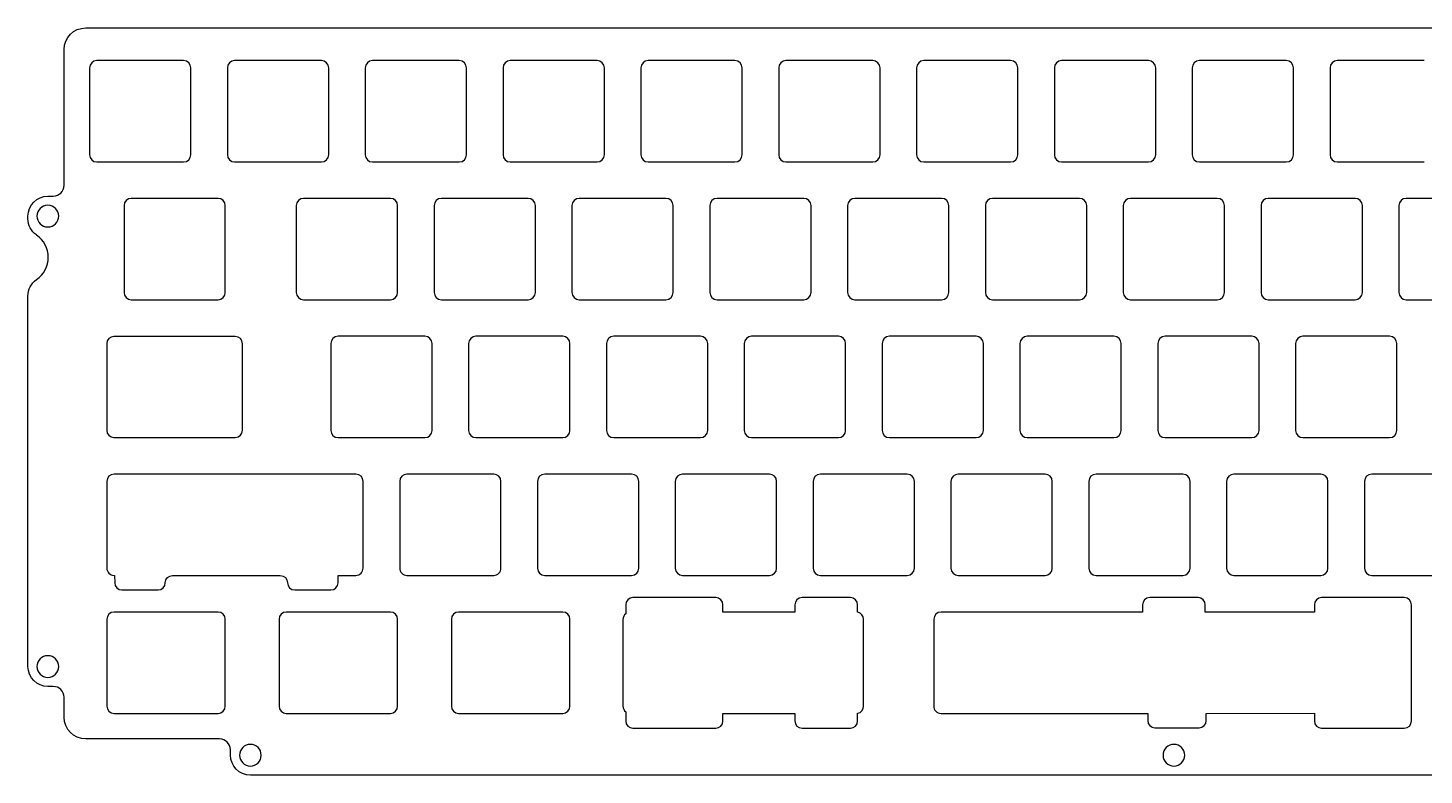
# Model space of a CAD drawing. Header units: millimetres. Extents: x 1821 to 2138, y -395 to -292.
# Drawn here: x 1821.3 to 2014.3, y -394.9 to -291.7 of the extents above; entities that cross this region are included whole.
import ezdxf

# ---------------------------------------------------------------- set-up
doc = ezdxf.new("R2010")
doc.units = ezdxf.units.MM
doc.header["$MEASUREMENT"] = 0
doc.layers.add('ÉÏ¸Ç', color=2, linetype='Continuous')

msp = doc.modelspace()

# ---------------------------------------------------------------- linework, layer by layer
at = {"layer": 'ÉÏ¸Ç'}
for p, q in [((1829.29, -291.66, 54.96), (2130.09, -291.66, 54.96)), ((1826.29, -313.41, 54.96), (1826.29, -294.66, 54.96)), ((1842.82, -296.18, 54.96), (1830.82, -296.18, 54.96)), ((1861.87, -296.18, 54.96), (1849.87, -296.18, 54.96)), ((1880.92, -296.18, 54.96), (1868.92, -296.18, 54.96)), ((1899.97, -296.18, 54.96), (1887.97, -296.18, 54.96)), ((1919.02, -296.18, 54.96), (1907.02, -296.18, 54.96)), ((1938.07, -296.18, 54.96), (1926.07, -296.18, 54.96)), ((1957.12, -296.18, 54.96), (1945.12, -296.18, 54.96)), ((1976.17, -296.18, 54.96), (1964.17, -296.18, 54.96)), ((1995.22, -296.18, 54.96), (1983.22, -296.18, 54.96)), ((2014.27, -296.18, 54.96), (2002.27, -296.18, 54.96)), ((1829.82, -297.18, 54.96), (1829.82, -309.18, 54.96)), ((1843.82, -309.18, 54.96), (1843.82, -297.18, 54.96)), ((1848.87, -297.18, 54.96), (1848.87, -309.18, 54.96)), ((1862.87, -309.18, 54.96), (1862.87, -297.18, 54.96)), ((1867.92, -297.18, 54.96), (1867.92, -309.18, 54.96)), ((1881.92, -309.18, 54.96), (1881.92, -297.18, 54.96)), ((1886.97, -297.18, 54.96), (1886.97, -309.18, 54.96)), ((1900.97, -309.18, 54.96), (1900.97, -297.18, 54.96)), ((1906.02, -297.18, 54.96), (1906.02, -309.18, 54.96)), ((1920.02, -309.18, 54.96), (1920.02, -297.18, 54.96)), ((1925.07, -297.18, 54.96), (1925.07, -309.18, 54.96)), ((1939.07, -309.18, 54.96), (1939.07, -297.18, 54.96)), ((1944.12, -297.18, 54.96), (1944.12, -309.18, 54.96)), ((1958.12, -309.18, 54.96), (1958.12, -297.18, 54.96)), ((1963.17, -297.18, 54.96), (1963.17, -309.18, 54.96)), ((1977.17, -309.18, 54.96), (1977.17, -297.18, 54.96)), ((1982.22, -297.18, 54.96), (1982.22, -309.18, 54.96)), ((1996.22, -309.18, 54.96), (1996.22, -297.18, 54.96)), ((2001.27, -297.18, 54.96), (2001.27, -309.18, 54.96)), ((1830.82, -310.18, 54.96), (1842.82, -310.18, 54.96)), ((1849.87, -310.18, 54.96), (1861.87, -310.18, 54.96)), ((1868.92, -310.18, 54.96), (1880.92, -310.18, 54.96)), ((1887.97, -310.18, 54.96), (1899.97, -310.18, 54.96)), ((1907.02, -310.18, 54.96), (1919.02, -310.18, 54.96)), ((1926.07, -310.18, 54.96), (1938.07, -310.18, 54.96)), ((1945.12, -310.18, 54.96), (1957.12, -310.18, 54.96)), ((1964.17, -310.18, 54.96), (1976.17, -310.18, 54.96)), ((1983.22, -310.18, 54.96), (1995.22, -310.18, 54.96)), ((2002.27, -310.18, 54.96), (2014.27, -310.18, 54.96)), ((1824.05, -314.91, 54.96), (1824.79, -314.91, 54.96)), ((1834.58, -316.22, 54.96), (1834.58, -328.22, 54.96)), ((1847.58, -315.22, 54.96), (1835.58, -315.22, 54.96)), ((1848.58, -328.22, 54.96), (1848.58, -316.22, 54.96)), ((1858.39, -316.22, 54.96), (1858.39, -328.22, 54.96)), ((1871.39, -315.22, 54.96), (1859.39, -315.22, 54.96)), ((1872.39, -328.22, 54.96), (1872.39, -316.22, 54.96)), ((1877.44, -316.22, 54.96), (1877.44, -328.22, 54.96)), ((1890.44, -315.22, 54.96), (1878.44, -315.22, 54.96)), ((1891.44, -328.22, 54.96), (1891.44, -316.22, 54.96)), ((1896.49, -316.22, 54.96), (1896.49, -328.22, 54.96)), ((1909.49, -315.22, 54.96), (1897.49, -315.22, 54.96)), ((1910.49, -328.22, 54.96), (1910.49, -316.22, 54.96)), ((1915.54, -316.22, 54.96), (1915.54, -328.22, 54.96)), ((1928.54, -315.22, 54.96), (1916.54, -315.22, 54.96)), ((1929.54, -328.22, 54.96), (1929.54, -316.22, 54.96)), ((1934.59, -316.22, 54.96), (1934.59, -328.22, 54.96)), ((1947.59, -315.22, 54.96), (1935.59, -315.22, 54.96)), ((1948.59, -328.22, 54.96), (1948.59, -316.22, 54.96)), ((1953.64, -316.22, 54.96), (1953.64, -328.22, 54.96)), ((1966.64, -315.22, 54.96), (1954.64, -315.22, 54.96)), ((1967.64, -328.22, 54.96), (1967.64, -316.22, 54.96)), ((1972.69, -316.22, 54.96), (1972.69, -328.22, 54.96)), ((1985.69, -315.22, 54.96), (1973.69, -315.22, 54.96)), ((1986.69, -328.22, 54.96), (1986.69, -316.22, 54.96)), ((1991.74, -316.22, 54.96), (1991.74, -328.22, 54.96)), ((2004.74, -315.22, 54.96), (1992.74, -315.22, 54.96)), ((2005.74, -328.22, 54.96), (2005.74, -316.22, 54.96)), ((2010.79, -316.22, 54.96), (2010.79, -328.22, 54.96)), ((2023.79, -315.22, 54.96), (2011.79, -315.22, 54.96)), ((1821.3, -318.01, 54.96), (1821.3, -317.66, 54.96)), ((1821.3, -379.91, 54.96), (1821.3, -328.71, 54.96)), ((1835.58, -329.22, 54.96), (1847.58, -329.22, 54.96)), ((1859.39, -329.22, 54.96), (1871.39, -329.22, 54.96)), ((1878.44, -329.22, 54.96), (1890.44, -329.22, 54.96)), ((1897.49, -329.22, 54.96), (1909.49, -329.22, 54.96)), ((1916.54, -329.22, 54.96), (1928.54, -329.22, 54.96)), ((1935.59, -329.22, 54.96), (1947.59, -329.22, 54.96)), ((1954.64, -329.22, 54.96), (1966.64, -329.22, 54.96)), ((1973.69, -329.22, 54.96), (1985.69, -329.22, 54.96)), ((1992.74, -329.22, 54.96), (2004.74, -329.22, 54.96)), ((2011.79, -329.22, 54.96), (2023.79, -329.22, 54.96)), ((1832.19, -335.3, 54.96), (1832.19, -347.25, 54.96)), ((1849.96, -334.3, 54.96), (1833.19, -334.3, 54.96)), ((1850.96, -347.25, 54.96), (1850.96, -335.3, 54.96)), ((1863.16, -335.27, 54.96), (1863.16, -347.27, 54.96)), ((1876.16, -334.27, 54.96), (1864.16, -334.27, 54.96)), ((1877.16, -347.27, 54.96), (1877.16, -335.27, 54.96)), ((1882.21, -335.27, 54.96), (1882.21, -347.27, 54.96)), ((1895.21, -334.27, 54.96), (1883.21, -334.27, 54.96)), ((1896.21, -347.27, 54.96), (1896.21, -335.27, 54.96)), ((1901.26, -335.27, 54.96), (1901.26, -347.27, 54.96)), ((1914.26, -334.27, 54.96), (1902.26, -334.27, 54.96)), ((1915.26, -347.27, 54.96), (1915.26, -335.27, 54.96)), ((1920.31, -335.27, 54.96), (1920.31, -347.27, 54.96)), ((1933.31, -334.27, 54.96), (1921.31, -334.27, 54.96)), ((1934.31, -347.27, 54.96), (1934.31, -335.27, 54.96)), ((1939.36, -335.27, 54.96), (1939.36, -347.27, 54.96)), ((1952.36, -334.27, 54.96), (1940.36, -334.27, 54.96)), ((1953.36, -347.27, 54.96), (1953.36, -335.27, 54.96)), ((1958.41, -335.27, 54.96), (1958.41, -347.27, 54.96)), ((1971.41, -334.27, 54.96), (1959.41, -334.27, 54.96)), ((1972.41, -347.27, 54.96), (1972.41, -335.27, 54.96)), ((1977.46, -335.27, 54.96), (1977.46, -347.27, 54.96)), ((1990.46, -334.27, 54.96), (1978.46, -334.27, 54.96)), ((1991.46, -347.27, 54.96), (1991.46, -335.27, 54.96)), ((1996.51, -335.27, 54.96), (1996.51, -347.27, 54.96)), ((2009.51, -334.27, 54.96), (1997.51, -334.27, 54.96)), ((2010.51, -347.27, 54.96), (2010.51, -335.27, 54.96)), ((1833.19, -348.25, 54.96), (1849.96, -348.25, 54.96)), ((1864.16, -348.27, 54.96), (1876.16, -348.27, 54.96)), ((1883.21, -348.27, 54.96), (1895.21, -348.27, 54.96)), ((1902.26, -348.27, 54.96), (1914.26, -348.27, 54.96)), ((1921.31, -348.27, 54.96), (1933.31, -348.27, 54.96)), ((1940.36, -348.27, 54.96), (1952.36, -348.27, 54.96)), ((1959.41, -348.27, 54.96), (1971.41, -348.27, 54.96)), ((1978.46, -348.27, 54.96), (1990.46, -348.27, 54.96)), ((1997.51, -348.27, 54.96), (2009.51, -348.27, 54.96)), ((1832.2, -354.32, 54.96), (1832.2, -366.32, 54.96)), ((1866.63, -353.32, 54.96), (1833.2, -353.32, 54.96)), ((1867.63, -366.32, 54.96), (1867.63, -354.32, 54.96)), ((1872.68, -354.32, 54.96), (1872.68, -366.32, 54.96)), ((1885.68, -353.32, 54.96), (1873.68, -353.32, 54.96)), ((1886.68, -366.32, 54.96), (1886.68, -354.32, 54.96)), ((1891.73, -354.32, 54.96), (1891.73, -366.32, 54.96)), ((1904.73, -353.32, 54.96), (1892.73, -353.32, 54.96)), ((1905.73, -366.32, 54.96), (1905.73, -354.32, 54.96)), ((1910.78, -354.32, 54.96), (1910.78, -366.32, 54.96)), ((1923.78, -353.32, 54.96), (1911.78, -353.32, 54.96)), ((1924.78, -366.32, 54.96), (1924.78, -354.32, 54.96)), ((1929.83, -354.32, 54.96), (1929.83, -366.32, 54.96)), ((1942.83, -353.32, 54.96), (1930.83, -353.32, 54.96)), ((1943.83, -366.32, 54.96), (1943.83, -354.32, 54.96)), ((1948.88, -354.32, 54.96), (1948.88, -366.32, 54.96)), ((1961.88, -353.32, 54.96), (1949.88, -353.32, 54.96)), ((1962.88, -366.32, 54.96), (1962.88, -354.32, 54.96)), ((1967.93, -354.32, 54.96), (1967.93, -366.32, 54.96)), ((1980.93, -353.32, 54.96), (1968.93, -353.32, 54.96)), ((1981.93, -366.32, 54.96), (1981.93, -354.32, 54.96)), ((1986.98, -354.32, 54.96), (1986.98, -366.32, 54.96)), ((1999.98, -353.32, 54.96), (1987.98, -353.32, 54.96)), ((2000.98, -366.32, 54.96), (2000.98, -354.32, 54.96)), ((2006.03, -354.32, 54.96), (2006.03, -366.32, 54.96)), ((2019.03, -353.32, 54.96), (2007.03, -353.32, 54.96)), ((1833.27, -367.32, 54.96), (1833.29, -368.32, 54.96)), ((1841.29, -367.32, 54.96), (1856.17, -367.32, 54.96)), ((1873.68, -367.32, 54.96), (1885.68, -367.32, 54.96)), ((1892.73, -367.32, 54.96), (1904.73, -367.32, 54.96)), ((1911.78, -367.32, 54.96), (1923.78, -367.32, 54.96)), ((1930.83, -367.32, 54.96), (1942.83, -367.32, 54.96)), ((1949.88, -367.32, 54.96), (1961.88, -367.32, 54.96)), ((1968.93, -367.32, 54.96), (1980.93, -367.32, 54.96)), ((1987.98, -367.32, 54.96), (1999.98, -367.32, 54.96)), ((2007.03, -367.32, 54.96), (2019.03, -367.32, 54.96)), ((1834.29, -369.32, 54.96), (1839.29, -369.32, 54.96)), ((1858.17, -369.32, 54.96), (1863.17, -369.32, 54.96)), ((1916.36, -370.39, 54.96), (1904.92, -370.39, 54.96)), ((1934.98, -370.39, 54.96), (1928.3, -370.39, 54.96)), ((1983.03, -370.39, 54.96), (1976.35, -370.39, 54.96)), ((2011.53, -370.39, 54.96), (2000.1, -370.39, 54.96)), ((1847.58, -372.38, 54.96), (1833.2, -372.38, 54.96)), ((1871.39, -372.38, 54.96), (1857.01, -372.38, 54.96)), ((1895.21, -372.38, 54.96), (1880.82, -372.38, 54.96)), ((1903.92, -371.39, 54.96), (1903.92, -372.61, 54.96)), ((1935.98, -372.4, 54.96), (1935.98, -371.39, 54.96)), ((2012.53, -387.43, 54.96), (2012.53, -371.39, 54.96)), ((1832.2, -373.38, 54.96), (1832.2, -385.38, 54.96)), ((1848.58, -385.38, 54.96), (1848.58, -373.38, 54.96)), ((1856.01, -373.38, 54.96), (1856.01, -385.38, 54.96)), ((1872.39, -385.38, 54.96), (1872.39, -373.38, 54.96)), ((1879.82, -373.38, 54.96), (1879.82, -385.38, 54.96)), ((1896.21, -385.38, 54.96), (1896.21, -373.38, 54.96)), ((1903.54, -373.4, 54.96), (1903.54, -385.38, 54.96)), ((1936.79, -385.38, 54.96), (1936.79, -373.38, 54.96)), ((1946.5, -373.38, 54.96), (1946.5, -385.38, 54.96)), ((1824.79, -382.66, 54.96), (1824.05, -382.66, 54.96)), ((1826.29, -386.91, 54.96), (1826.29, -384.16, 54.96)), ((1833.2, -386.38, 54.96), (1847.58, -386.38, 54.96)), ((1857.01, -386.38, 54.96), (1871.39, -386.38, 54.96)), ((1880.82, -386.38, 54.96), (1895.21, -386.38, 54.96)), ((1903.92, -386.17, 54.96), (1903.92, -387.43, 54.96)), ((1935.98, -387.43, 54.96), (1935.98, -386.37, 54.96)), ((1904.92, -388.43, 54.96), (1916.36, -388.43, 54.96)), ((1928.3, -388.43, 54.96), (1934.98, -388.43, 54.96)), ((1977.07, -388.37, 54.96), (1983.17, -388.37, 54.96)), ((2000.1, -388.43, 54.96), (2011.53, -388.43, 54.96)), ((1847.79, -389.91, 54.96), (1829.29, -389.91, 54.96)), ((1849.29, -392.16, 54.96), (1849.29, -391.41, 54.96)), ((2107.34, -394.91, 54.96), (1852.04, -394.91, 54.96))]:
    msp.add_line(p, q, dxfattribs=at)
at = {"layer": 'ÉÏ¸Ç', "extrusion": (-2.1758e-12, 3.18857e-07, 1), "elevation": 54.96}
msp.add_lwpolyline([(1864.17, -368.32), (1864.17, -367.32), (1866.63, -367.32)], dxfattribs=at)
at = {"layer": 'ÉÏ¸Ç', "extrusion": (-2.1902e-12, 3.18857e-07, 1), "elevation": 54.96}
msp.add_lwpolyline([(1927.3, -371.39), (1927.3, -372.38), (1917.36, -372.38), (1917.36, -371.39)], dxfattribs=at)
at = {"layer": 'ÉÏ¸Ç', "extrusion": (-2.1968e-12, 3.18857e-07, 1), "elevation": 54.96}
msp.add_lwpolyline([(1975.35, -371.39), (1975.35, -372.38), (1947.5, -372.38)], dxfattribs=at)
at = {"layer": 'ÉÏ¸Ç', "extrusion": (-2.1952e-12, 3.18857e-07, 1), "elevation": 54.96}
msp.add_lwpolyline([(1999.1, -371.39), (1999.1, -372.38), (1984.03, -372.38), (1984.03, -371.39)], dxfattribs=at)
at = {"layer": 'ÉÏ¸Ç', "extrusion": (-2.1881e-12, 3.18857e-07, 1), "elevation": 54.96}
msp.add_lwpolyline([(1917.36, -387.43), (1917.36, -386.38), (1927.3, -386.38), (1927.3, -387.43)], dxfattribs=at)
at = {"layer": 'ÉÏ¸Ç', "extrusion": (-2.1997e-12, 3.18857e-07, 1), "elevation": 54.96}
msp.add_lwpolyline([(1947.5, -386.38), (1976.07, -386.38), (1976.07, -387.37)], dxfattribs=at)
at = {"layer": 'ÉÏ¸Ç', "extrusion": (-2.1929e-12, 3.18857e-07, 1), "elevation": 54.96}
msp.add_lwpolyline([(1984.17, -387.37), (1984.17, -386.38), (1999.1, -386.36), (1999.1, -387.43)], dxfattribs=at)
at = {"layer": 'ÉÏ¸Ç', "extrusion": (2.1854e-12, -3.18857e-07, -1)}
msp.add_arc((-1829.29, -294.66, -54.96), 3, 360, 90, dxfattribs=at)
at = {"layer": 'ÉÏ¸Ç', "extrusion": (-2.2475e-12, 3.18857e-07, 1)}
msp.add_arc((1830.82, -297.18, 54.96), 1, 90, 180, dxfattribs=at)
at = {"layer": 'ÉÏ¸Ç', "extrusion": (-2.2225e-12, 3.18857e-07, 1)}
for centre, start, end in [((1842.82, -297.18, 54.96), 360, 90), ((1887.97, -309.18, 54.96), 180, 270), ((1966.64, -316.22, 54.96), 0, 90), ((1928.3, -387.43, 54.96), 180, 270)]:
    msp.add_arc(centre, 1, start, end, dxfattribs=at)
at = {"layer": 'ÉÏ¸Ç', "extrusion": (-2.173e-12, 3.18857e-07, 1)}
msp.add_arc((1849.87, -297.18, 54.96), 1, 90, 180, dxfattribs=at)
at = {"layer": 'ÉÏ¸Ç', "extrusion": (-2.1656e-12, 3.18857e-07, 1)}
for centre, start in [((1861.87, -297.18, 54.96), 360), ((1976.17, -297.18, 54.96), 0)]:
    msp.add_arc(centre, 1, start, 90, dxfattribs=at)
at = {"layer": 'ÉÏ¸Ç', "extrusion": (-2.244e-12, 3.18857e-07, 1)}
for centre, start, end in [((1868.92, -297.18, 54.96), 90, 180), ((1957.12, -309.18, 54.96), 270, 0)]:
    msp.add_arc(centre, 1, start, end, dxfattribs=at)
at = {"layer": 'ÉÏ¸Ç', "extrusion": (-2.0858e-12, 3.18857e-07, 1)}
msp.add_arc((1880.92, -297.18, 54.96), 1, 0, 90, dxfattribs=at)
at = {"layer": 'ÉÏ¸Ç', "extrusion": (-2.2754e-12, 3.18857e-07, 1)}
msp.add_arc((1887.97, -297.18, 54.96), 1, 90, 180, dxfattribs=at)
at = {"layer": 'ÉÏ¸Ç', "extrusion": (-2.1397e-12, 3.18857e-07, 1)}
msp.add_arc((1899.97, -297.18, 54.96), 1, 360, 90, dxfattribs=at)
at = {"layer": 'ÉÏ¸Ç', "extrusion": (-2.2215e-12, 3.18857e-07, 1)}
for centre in [(1907.02, -297.18, 54.96), (2002.27, -297.18, 54.96)]:
    msp.add_arc(centre, 1, 90, 180, dxfattribs=at)
at = {"layer": 'ÉÏ¸Ç', "extrusion": (-2.1455e-12, 3.18857e-07, 1)}
for centre, start in [((1919.02, -297.18, 54.96), 360), ((1876.16, -335.27, 54.96), 0)]:
    msp.add_arc(centre, 1, start, 90, dxfattribs=at)
at = {"layer": 'ÉÏ¸Ç', "extrusion": (-2.2014e-12, 3.18857e-07, 1)}
for centre, start, end in [((1926.07, -297.18, 54.96), 90, 180), ((1876.16, -347.27, 54.96), 270, 0)]:
    msp.add_arc(centre, 1, start, end, dxfattribs=at)
at = {"layer": 'ÉÏ¸Ç', "extrusion": (-2.1857e-12, 3.18857e-07, 1)}
for centre, start, end in [((1938.07, -297.18, 54.96), 0, 90), ((1977.07, -387.37, 54.96), 180, 270)]:
    msp.add_arc(centre, 1, start, end, dxfattribs=at)
at = {"layer": 'ÉÏ¸Ç', "extrusion": (-2.3156e-12, 3.18857e-07, 1)}
msp.add_arc((1945.12, -297.18, 54.96), 1, 90, 180, dxfattribs=at)
at = {"layer": 'ÉÏ¸Ç', "extrusion": (-2.1083e-12, 3.18857e-07, 1)}
msp.add_arc((1957.12, -297.18, 54.96), 1, 0, 90, dxfattribs=at)
at = {"layer": 'ÉÏ¸Ç', "extrusion": (-2.3161e-12, 3.18857e-07, 1)}
msp.add_arc((1964.17, -297.18, 54.96), 1, 90, 180, dxfattribs=at)
at = {"layer": 'ÉÏ¸Ç', "extrusion": (-2.2386e-12, 3.18857e-07, 1)}
for centre in [(1983.22, -297.18, 54.96), (1904.92, -371.39, 54.96)]:
    msp.add_arc(centre, 1, 90, 180, dxfattribs=at)
at = {"layer": 'ÉÏ¸Ç', "extrusion": (-2.2686e-12, 3.18857e-07, 1)}
msp.add_arc((1995.22, -297.18, 54.96), 1, 360, 90, dxfattribs=at)
at = {"layer": 'ÉÏ¸Ç', "extrusion": (-2.271e-12, 3.18857e-07, 1)}
for centre in [(1830.82, -309.18, 54.96), (2002.27, -309.18, 54.96)]:
    msp.add_arc(centre, 1, 180, 270, dxfattribs=at)
at = {"layer": 'ÉÏ¸Ç', "extrusion": (-2.1612e-12, 3.18857e-07, 1)}
for centre, start, end in [((1842.82, -309.18, 54.96), 270, 0), ((1935.59, -316.22, 54.96), 90, 180)]:
    msp.add_arc(centre, 1, start, end, dxfattribs=at)
at = {"layer": 'ÉÏ¸Ç', "extrusion": (-2.1686e-12, 3.18857e-07, 1)}
msp.add_arc((1849.87, -309.18, 54.96), 1, 180, 270, dxfattribs=at)
at = {"layer": 'ÉÏ¸Ç', "extrusion": (-2.2499e-12, 3.18857e-07, 1)}
for centre in [(1861.87, -309.18, 54.96), (1890.44, -328.22, 54.96)]:
    msp.add_arc(centre, 1, 270, 360, dxfattribs=at)
at = {"layer": 'ÉÏ¸Ç', "extrusion": (-2.0828e-12, 3.18857e-07, 1)}
msp.add_arc((1868.92, -309.18, 54.96), 1, 180, 270, dxfattribs=at)
at = {"layer": 'ÉÏ¸Ç', "extrusion": (-2.1931e-12, 3.18857e-07, 1)}
for centre, start, end in [((1880.92, -309.18, 54.96), 270, 360), ((2000.1, -371.39, 54.96), 90, 180)]:
    msp.add_arc(centre, 1, start, end, dxfattribs=at)
at = {"layer": 'ÉÏ¸Ç', "extrusion": (-2.27e-12, 3.18857e-07, 1)}
msp.add_arc((1899.97, -309.18, 54.96), 1, 270, 0, dxfattribs=at)
at = {"layer": 'ÉÏ¸Ç', "extrusion": (-2.1911e-12, 3.18857e-07, 1)}
for centre, start, end in [((1907.02, -309.18, 54.96), 180, 270), ((1890.44, -316.22, 54.96), 0, 90), ((1942.83, -354.32, 54.96), 0, 90), ((1857.01, -385.38, 54.96), 180, 270)]:
    msp.add_arc(centre, 1, start, end, dxfattribs=at)
at = {"layer": 'ÉÏ¸Ç', "extrusion": (-2.1583e-12, 3.18857e-07, 1)}
msp.add_arc((1919.02, -309.18, 54.96), 1, 270, 360, dxfattribs=at)
at = {"layer": 'ÉÏ¸Ç', "extrusion": (-2.223e-12, 3.18857e-07, 1)}
msp.add_arc((1926.07, -309.18, 54.96), 1, 180, 270, dxfattribs=at)
at = {"layer": 'ÉÏ¸Ç', "extrusion": (-2.2445e-12, 3.18857e-07, 1)}
for centre, start, end in [((1938.07, -309.18, 54.96), 270, 360), ((1973.69, -316.22, 54.96), 90, 180), ((2011.79, -316.22, 54.96), 90, 180)]:
    msp.add_arc(centre, 1, start, end, dxfattribs=at)
at = {"layer": 'ÉÏ¸Ç', "extrusion": (-2.2136e-12, 3.18857e-07, 1)}
msp.add_arc((1945.12, -309.18, 54.96), 1, 180, 270, dxfattribs=at)
at = {"layer": 'ÉÏ¸Ç', "extrusion": (-2.0686e-12, 3.18857e-07, 1)}
msp.add_arc((1964.17, -309.18, 54.96), 1, 180, 270, dxfattribs=at)
at = {"layer": 'ÉÏ¸Ç', "extrusion": (-2.1985e-12, 3.18857e-07, 1)}
for centre, start, end in [((1976.17, -309.18, 54.96), 270, 360), ((1992.74, -316.22, 54.96), 90, 180)]:
    msp.add_arc(centre, 1, start, end, dxfattribs=at)
at = {"layer": 'ÉÏ¸Ç', "extrusion": (-2.1485e-12, 3.18857e-07, 1)}
msp.add_arc((1983.22, -309.18, 54.96), 1, 180, 270, dxfattribs=at)
at = {"layer": 'ÉÏ¸Ç', "extrusion": (-2.2132e-12, 3.18857e-07, 1)}
for centre, radius, start, end in [((1995.22, -309.18, 54.96), 1, 270, 360), ((1847.79, -391.41, 54.96), 1.5, 0, 90)]:
    msp.add_arc(centre, radius, start, end, dxfattribs=at)
at = {"layer": 'ÉÏ¸Ç', "extrusion": (-2.1789e-12, 3.18857e-07, 1)}
msp.add_arc((1824.79, -313.41, 54.96), 1.5, 270, 360, dxfattribs=at)
at = {"layer": 'ÉÏ¸Ç', "extrusion": (2.2093e-12, -3.18857e-07, -1)}
msp.add_arc((-1824.05, -317.66, -54.96), 2.75, 0, 90, dxfattribs=at)
at = {"layer": 'ÉÏ¸Ç', "extrusion": (-2.179e-12, 3.18857e-07, 1)}
for start, end in [(0, 180), (180, 0)]:
    msp.add_arc((1824.05, -317.66, 54.96), 1.5, start, end, dxfattribs=at)
at = {"layer": 'ÉÏ¸Ç', "extrusion": (-2.1872e-12, 3.18857e-07, 1)}
msp.add_arc((1835.58, -316.22, 54.96), 1, 90, 180, dxfattribs=at)
at = {"layer": 'ÉÏ¸Ç', "extrusion": (-2.2254e-12, 3.18857e-07, 1)}
msp.add_arc((1847.58, -316.22, 54.96), 1, 0, 90, dxfattribs=at)
at = {"layer": 'ÉÏ¸Ç', "extrusion": (-2.1529e-12, 3.18857e-07, 1)}
for centre in [(1859.39, -316.22, 54.96), (1911.78, -354.32, 54.96)]:
    msp.add_arc(centre, 1, 90, 180, dxfattribs=at)
at = {"layer": 'ÉÏ¸Ç', "extrusion": (-2.1544e-12, 3.18857e-07, 1)}
for centre, start in [((1871.39, -316.22, 54.96), 360), ((1923.78, -354.32, 54.96), 0)]:
    msp.add_arc(centre, 1, start, 90, dxfattribs=at)
at = {"layer": 'ÉÏ¸Ç', "extrusion": (-2.247e-12, 3.18857e-07, 1)}
msp.add_arc((1878.44, -316.22, 54.96), 1, 90, 180, dxfattribs=at)
at = {"layer": 'ÉÏ¸Ç', "extrusion": (-2.2617e-12, 3.18857e-07, 1)}
msp.add_arc((1897.49, -316.22, 54.96), 1, 90, 180, dxfattribs=at)
at = {"layer": 'ÉÏ¸Ç', "extrusion": (-2.2828e-12, 3.18857e-07, 1)}
msp.add_arc((1909.49, -316.22, 54.96), 1, 360, 90, dxfattribs=at)
at = {"layer": 'ÉÏ¸Ç', "extrusion": (-2.17e-12, 3.18857e-07, 1)}
for centre, start, end in [((1916.54, -316.22, 54.96), 90, 180), ((1966.64, -328.22, 54.96), 270, 0), ((1978.46, -335.27, 54.96), 90, 180)]:
    msp.add_arc(centre, 1, start, end, dxfattribs=at)
at = {"layer": 'ÉÏ¸Ç', "extrusion": (-2.1029e-12, 3.18857e-07, 1)}
msp.add_arc((1928.54, -316.22, 54.96), 1, 360, 90, dxfattribs=at)
at = {"layer": 'ÉÏ¸Ç', "extrusion": (-2.3171e-12, 3.18857e-07, 1)}
msp.add_arc((1947.59, -316.22, 54.96), 1, 360, 90, dxfattribs=at)
at = {"layer": 'ÉÏ¸Ç', "extrusion": (-2.0901e-12, 3.18857e-07, 1)}
msp.add_arc((1954.64, -316.22, 54.96), 1, 90, 180, dxfattribs=at)
at = {"layer": 'ÉÏ¸Ç', "extrusion": (-2.1715e-12, 3.18857e-07, 1)}
for centre, start, end in [((1985.69, -316.22, 54.96), 360, 90), ((1940.36, -347.27, 54.96), 180, 270)]:
    msp.add_arc(centre, 1, start, end, dxfattribs=at)
at = {"layer": 'ÉÏ¸Ç', "extrusion": (-2.1343e-12, 3.18857e-07, 1)}
for centre, start, end in [((2004.74, -316.22, 54.96), 360, 90), ((1880.82, -385.38, 54.96), 180, 270)]:
    msp.add_arc(centre, 1, start, end, dxfattribs=at)
at = {"layer": 'ÉÏ¸Ç', "extrusion": (2.061e-12, -3.18857e-07, -1)}
msp.add_arc((-1824.05, -318.01, -54.96), 2.75, 304.5751, 360, dxfattribs=at)
at = {"layer": 'ÉÏ¸Ç', "extrusion": (-2.2087e-12, 3.18857e-07, 1)}
msp.add_arc((1820.37, -323.36, 54.96), 3.74, 304.5451, 55.455, dxfattribs=at)
at = {"layer": 'ÉÏ¸Ç', "extrusion": (2.2695e-12, -3.18857e-07, -1)}
msp.add_arc((-1824.05, -328.71, -54.96), 2.75, 0, 55.4249, dxfattribs=at)
at = {"layer": 'ÉÏ¸Ç', "extrusion": (-2.2325e-12, 3.18857e-07, 1)}
for centre, start, end in [((1835.58, -328.22, 54.96), 180, 270), ((1983.03, -371.39, 54.96), 360, 90)]:
    msp.add_arc(centre, 1, start, end, dxfattribs=at)
at = {"layer": 'ÉÏ¸Ç', "extrusion": (-2.2227e-12, 3.18857e-07, 1)}
msp.add_arc((1847.58, -328.22, 54.96), 1, 270, 0, dxfattribs=at)
at = {"layer": 'ÉÏ¸Ç', "extrusion": (-2.1828e-12, 3.18857e-07, 1)}
msp.add_arc((1859.39, -328.22, 54.96), 1, 180, 270, dxfattribs=at)
at = {"layer": 'ÉÏ¸Ç', "extrusion": (-2.0973e-12, 3.18857e-07, 1)}
msp.add_arc((1871.39, -328.22, 54.96), 1, 270, 0, dxfattribs=at)
at = {"layer": 'ÉÏ¸Ç', "extrusion": (-2.2769e-12, 3.18857e-07, 1)}
for centre, start, end in [((1878.44, -328.22, 54.96), 180, 270), ((2011.53, -371.39, 54.96), 0, 90)]:
    msp.add_arc(centre, 1, start, end, dxfattribs=at)
at = {"layer": 'ÉÏ¸Ç', "extrusion": (-2.2029e-12, 3.18857e-07, 1)}
msp.add_arc((1897.49, -328.22, 54.96), 1, 180, 270, dxfattribs=at)
at = {"layer": 'ÉÏ¸Ç', "extrusion": (-2.2068e-12, 3.18857e-07, 1)}
msp.add_arc((1909.49, -328.22, 54.96), 1, 270, 360, dxfattribs=at)
at = {"layer": 'ÉÏ¸Ç', "extrusion": (-2.2485e-12, 3.18857e-07, 1)}
for centre, start, end in [((1916.54, -328.22, 54.96), 180, 270), ((1904.73, -354.32, 54.96), 360, 90)]:
    msp.add_arc(centre, 1, start, end, dxfattribs=at)
at = {"layer": 'ÉÏ¸Ç', "extrusion": (-2.2759e-12, 3.18857e-07, 1)}
msp.add_arc((1928.54, -328.22, 54.96), 1, 270, 360, dxfattribs=at)
at = {"layer": 'ÉÏ¸Ç', "extrusion": (-2.2426e-12, 3.18857e-07, 1)}
for centre, start, end in [((1935.59, -328.22, 54.96), 180, 270), ((1847.58, -373.38, 54.96), 360, 90)]:
    msp.add_arc(centre, 1, start, end, dxfattribs=at)
at = {"layer": 'ÉÏ¸Ç', "extrusion": (-2.2931e-12, 3.18857e-07, 1)}
msp.add_arc((1947.59, -328.22, 54.96), 1, 270, 0, dxfattribs=at)
at = {"layer": 'ÉÏ¸Ç', "extrusion": (-2.1941e-12, 3.18857e-07, 1)}
msp.add_arc((1954.64, -328.22, 54.96), 1, 180, 270, dxfattribs=at)
at = {"layer": 'ÉÏ¸Ç', "extrusion": (-2.297e-12, 3.18857e-07, 1)}
msp.add_arc((1973.69, -328.22, 54.96), 1, 180, 270, dxfattribs=at)
at = {"layer": 'ÉÏ¸Ç', "extrusion": (-2.186e-12, 3.18857e-07, 1)}
msp.add_arc((1985.69, -328.22, 54.96), 1, 270, 360, dxfattribs=at)
at = {"layer": 'ÉÏ¸Ç', "extrusion": (-2.1355e-12, 3.18857e-07, 1)}
msp.add_arc((1992.74, -328.22, 54.96), 1, 180, 270, dxfattribs=at)
at = {"layer": 'ÉÏ¸Ç', "extrusion": (-2.2801e-12, 3.18857e-07, 1)}
msp.add_arc((2004.74, -328.22, 54.96), 1, 270, 360, dxfattribs=at)
at = {"layer": 'ÉÏ¸Ç', "extrusion": (-2.2337e-12, 3.18857e-07, 1)}
msp.add_arc((2011.79, -328.22, 54.96), 1, 180, 270, dxfattribs=at)
at = {"layer": 'ÉÏ¸Ç', "extrusion": (-2.2102e-12, 3.18857e-07, 1)}
msp.add_arc((1833.19, -335.3, 54.96), 1, 90, 180, dxfattribs=at)
at = {"layer": 'ÉÏ¸Ç', "extrusion": (-2.1999e-12, 3.18857e-07, 1)}
msp.add_arc((1849.96, -335.3, 54.96), 1, 360, 90, dxfattribs=at)
at = {"layer": 'ÉÏ¸Ç', "extrusion": (-2.0659e-12, 3.18857e-07, 1)}
msp.add_arc((1864.16, -335.27, 54.96), 1, 90, 180, dxfattribs=at)
at = {"layer": 'ÉÏ¸Ç', "extrusion": (-2.1588e-12, 3.18857e-07, 1)}
msp.add_arc((1883.21, -335.27, 54.96), 1, 90, 180, dxfattribs=at)
at = {"layer": 'ÉÏ¸Ç', "extrusion": (-2.1284e-12, 3.18857e-07, 1)}
msp.add_arc((1895.21, -335.27, 54.96), 1, 360, 90, dxfattribs=at)
at = {"layer": 'ÉÏ¸Ç', "extrusion": (-2.1955e-12, 3.18857e-07, 1)}
msp.add_arc((1902.26, -335.27, 54.96), 1, 90, 180, dxfattribs=at)
at = {"layer": 'ÉÏ¸Ç', "extrusion": (-2.2083e-12, 3.18857e-07, 1)}
for centre, start, end in [((1914.26, -335.27, 54.96), 360, 90), ((1921.31, -347.27, 54.96), 180, 270)]:
    msp.add_arc(centre, 1, start, end, dxfattribs=at)
at = {"layer": 'ÉÏ¸Ç', "extrusion": (-2.1257e-12, 3.18857e-07, 1)}
msp.add_arc((1921.31, -335.27, 54.96), 1, 90, 180, dxfattribs=at)
at = {"layer": 'ÉÏ¸Ç', "extrusion": (-2.2379e-12, 3.18857e-07, 1)}
msp.add_arc((1933.31, -335.27, 54.96), 1, 0, 90, dxfattribs=at)
at = {"layer": 'ÉÏ¸Ç', "extrusion": (-2.1374e-12, 3.18857e-07, 1)}
msp.add_arc((1940.36, -335.27, 54.96), 1, 90, 180, dxfattribs=at)
at = {"layer": 'ÉÏ¸Ç', "extrusion": (-2.087e-12, 3.18857e-07, 1)}
msp.add_arc((1952.36, -335.27, 54.96), 1, 360, 90, dxfattribs=at)
at = {"layer": 'ÉÏ¸Ç', "extrusion": (-2.2369e-12, 3.18857e-07, 1)}
msp.add_arc((1959.41, -335.27, 54.96), 1, 90, 180, dxfattribs=at)
at = {"layer": 'ÉÏ¸Ç', "extrusion": (-2.22e-12, 3.18857e-07, 1)}
for centre, start in [((1971.41, -335.27, 54.96), 0), ((1980.93, -354.32, 54.96), 360)]:
    msp.add_arc(centre, 1, start, 90, dxfattribs=at)
at = {"layer": 'ÉÏ¸Ç', "extrusion": (-2.2668e-12, 3.18857e-07, 1)}
msp.add_arc((1990.46, -335.27, 54.96), 1, 0, 90, dxfattribs=at)
at = {"layer": 'ÉÏ¸Ç', "extrusion": (-2.2587e-12, 3.18857e-07, 1)}
for centre, start, end in [((1997.51, -335.27, 54.96), 90, 180), ((1952.36, -347.27, 54.96), 270, 360), ((1892.73, -354.32, 54.96), 90, 180), ((2011.53, -387.43, 54.96), 270, 0)]:
    msp.add_arc(centre, 1, start, end, dxfattribs=at)
at = {"layer": 'ÉÏ¸Ç', "extrusion": (-2.174e-12, 3.18857e-07, 1)}
for centre, start in [((2009.51, -335.27, 54.96), 0), ((1895.21, -373.38, 54.96), 360)]:
    msp.add_arc(centre, 1, start, 90, dxfattribs=at)
at = {"layer": 'ÉÏ¸Ç', "extrusion": (-2.2024e-12, 3.18857e-07, 1)}
msp.add_arc((1833.19, -347.25, 54.96), 1, 180, 270, dxfattribs=at)
at = {"layer": 'ÉÏ¸Ç', "extrusion": (-2.1671e-12, 3.18857e-07, 1)}
msp.add_arc((1849.96, -347.25, 54.96), 1, 270, 0, dxfattribs=at)
at = {"layer": 'ÉÏ¸Ç', "extrusion": (-2.2568e-12, 3.18857e-07, 1)}
msp.add_arc((1864.16, -347.27, 54.96), 1, 180, 270, dxfattribs=at)
at = {"layer": 'ÉÏ¸Ç', "extrusion": (-2.2757e-12, 3.18857e-07, 1)}
msp.add_arc((1883.21, -347.27, 54.96), 1, 180, 270, dxfattribs=at)
at = {"layer": 'ÉÏ¸Ç', "extrusion": (-2.0843e-12, 3.18857e-07, 1)}
msp.add_arc((1895.21, -347.27, 54.96), 1, 270, 360, dxfattribs=at)
at = {"layer": 'ÉÏ¸Ç', "extrusion": (-2.0769e-12, 3.18857e-07, 1)}
msp.add_arc((1902.26, -347.27, 54.96), 1, 180, 270, dxfattribs=at)
at = {"layer": 'ÉÏ¸Ç', "extrusion": (-2.1504e-12, 3.18857e-07, 1)}
msp.add_arc((1914.26, -347.27, 54.96), 1, 270, 360, dxfattribs=at)
at = {"layer": 'ÉÏ¸Ç', "extrusion": (-2.2842e-12, 3.18857e-07, 1)}
msp.add_arc((1933.31, -347.27, 54.96), 1, 270, 0, dxfattribs=at)
at = {"layer": 'ÉÏ¸Ç', "extrusion": (-2.3455e-12, 3.18857e-07, 1)}
msp.add_arc((1959.41, -347.27, 54.96), 1, 180, 270, dxfattribs=at)
at = {"layer": 'ÉÏ¸Ç', "extrusion": (-2.3362e-12, 3.18857e-07, 1)}
msp.add_arc((1971.41, -347.27, 54.96), 1, 270, 0, dxfattribs=at)
at = {"layer": 'ÉÏ¸Ç', "extrusion": (-2.1681e-12, 3.18857e-07, 1)}
msp.add_arc((1978.46, -347.27, 54.96), 1, 180, 270, dxfattribs=at)
at = {"layer": 'ÉÏ¸Ç', "extrusion": (-2.1901e-12, 3.18857e-07, 1)}
for centre, end in [((1990.46, -347.27, 54.96), 360), ((1871.39, -385.38, 54.96), 0)]:
    msp.add_arc(centre, 1, 270, end, dxfattribs=at)
at = {"layer": 'ÉÏ¸Ç', "extrusion": (-2.1539e-12, 3.18857e-07, 1)}
msp.add_arc((1997.51, -347.27, 54.96), 1, 180, 270, dxfattribs=at)
at = {"layer": 'ÉÏ¸Ç', "extrusion": (-2.1641e-12, 3.18857e-07, 1)}
msp.add_arc((2009.51, -347.27, 54.96), 1, 270, 360, dxfattribs=at)
at = {"layer": 'ÉÏ¸Ç', "extrusion": (-2.2336e-12, 3.18857e-07, 1)}
msp.add_arc((1833.2, -354.32, 54.96), 1, 89.9973, 179.9972, dxfattribs=at)
at = {"layer": 'ÉÏ¸Ç', "extrusion": (-2.1882e-12, 3.18857e-07, 1)}
msp.add_arc((1866.63, -354.32, 54.96), 1, 0.0042, 90.0027, dxfattribs=at)
at = {"layer": 'ÉÏ¸Ç', "extrusion": (-2.1981e-12, 3.18857e-07, 1)}
msp.add_arc((1873.68, -354.32, 54.96), 1, 89.9973, 179.997, dxfattribs=at)
at = {"layer": 'ÉÏ¸Ç', "extrusion": (-2.1729e-12, 3.18857e-07, 1)}
msp.add_arc((1885.68, -354.32, 54.96), 1, 0.0042, 90.0027, dxfattribs=at)
at = {"layer": 'ÉÏ¸Ç', "extrusion": (-2.3173e-12, 3.18857e-07, 1)}
msp.add_arc((1930.83, -354.32, 54.96), 1, 90, 180, dxfattribs=at)
at = {"layer": 'ÉÏ¸Ç', "extrusion": (-2.0848e-12, 3.18857e-07, 1)}
msp.add_arc((1949.88, -354.32, 54.96), 1, 90, 180, dxfattribs=at)
at = {"layer": 'ÉÏ¸Ç', "extrusion": (-2.2514e-12, 3.18857e-07, 1)}
msp.add_arc((1961.88, -354.32, 54.96), 1, 360, 90, dxfattribs=at)
at = {"layer": 'ÉÏ¸Ç', "extrusion": (-2.1813e-12, 3.18857e-07, 1)}
for centre, start, end in [((1968.93, -354.32, 54.96), 90, 180), ((1895.21, -385.38, 54.96), 270, 0)]:
    msp.add_arc(centre, 1, start, end, dxfattribs=at)
at = {"layer": 'ÉÏ¸Ç', "extrusion": (-2.147e-12, 3.18857e-07, 1)}
msp.add_arc((1987.98, -354.32, 54.96), 1, 90, 180, dxfattribs=at)
at = {"layer": 'ÉÏ¸Ç', "extrusion": (-2.2166e-12, 3.18857e-07, 1)}
msp.add_arc((1999.98, -354.32, 54.96), 1, 0, 90, dxfattribs=at)
at = {"layer": 'ÉÏ¸Ç', "extrusion": (-2.2244e-12, 3.18857e-07, 1)}
msp.add_arc((2007.03, -354.32, 54.96), 1, 90, 180, dxfattribs=at)
at = {"layer": 'ÉÏ¸Ç', "extrusion": (-2.1261e-12, 3.18857e-07, 1)}
msp.add_arc((1833.2, -366.32, 54.96), 1, 179.9989, 270, dxfattribs=at)
at = {"layer": 'ÉÏ¸Ç', "extrusion": (-2.166e-12, 3.18857e-07, 1)}
msp.add_arc((1866.63, -366.32, 54.96), 1, 269.9974, 0.0026, dxfattribs=at)
at = {"layer": 'ÉÏ¸Ç', "extrusion": (-2.2875e-12, 3.18857e-07, 1)}
msp.add_arc((1873.68, -366.32, 54.96), 1, 179.9991, 270.0027, dxfattribs=at)
at = {"layer": 'ÉÏ¸Ç', "extrusion": (-2.3114e-12, 3.18857e-07, 1)}
msp.add_arc((1885.68, -366.32, 54.96), 1, 269.9974, 0.0026, dxfattribs=at)
at = {"layer": 'ÉÏ¸Ç', "extrusion": (-2.2396e-12, 3.18857e-07, 1)}
msp.add_arc((1892.73, -366.32, 54.96), 1, 180, 270, dxfattribs=at)
at = {"layer": 'ÉÏ¸Ç', "extrusion": (-2.2191e-12, 3.18857e-07, 1)}
msp.add_arc((1904.73, -366.32, 54.96), 1, 270, 0, dxfattribs=at)
at = {"layer": 'ÉÏ¸Ç', "extrusion": (-2.294e-12, 3.18857e-07, 1)}
msp.add_arc((1911.78, -366.32, 54.96), 1, 180, 270, dxfattribs=at)
at = {"layer": 'ÉÏ¸Ç', "extrusion": (-2.1446e-12, 3.18857e-07, 1)}
msp.add_arc((1923.78, -366.32, 54.96), 1, 270, 360, dxfattribs=at)
at = {"layer": 'ÉÏ¸Ç', "extrusion": (-2.1894e-12, 3.18857e-07, 1)}
msp.add_arc((1930.83, -366.32, 54.96), 1, 180, 270, dxfattribs=at)
at = {"layer": 'ÉÏ¸Ç', "extrusion": (-2.2156e-12, 3.18857e-07, 1)}
msp.add_arc((1942.83, -366.32, 54.96), 1, 270, 360, dxfattribs=at)
at = {"layer": 'ÉÏ¸Ç', "extrusion": (-2.1597e-12, 3.18857e-07, 1)}
msp.add_arc((1949.88, -366.32, 54.96), 1, 180, 270, dxfattribs=at)
at = {"layer": 'ÉÏ¸Ç', "extrusion": (-2.2114e-12, 3.18857e-07, 1)}
msp.add_arc((1961.88, -366.32, 54.96), 1, 270, 360, dxfattribs=at)
at = {"layer": 'ÉÏ¸Ç', "extrusion": (-2.2597e-12, 3.18857e-07, 1)}
msp.add_arc((1968.93, -366.32, 54.96), 1, 180, 270, dxfattribs=at)
at = {"layer": 'ÉÏ¸Ç', "extrusion": (-2.1475e-12, 3.18857e-07, 1)}
msp.add_arc((1980.93, -366.32, 54.96), 1, 270, 0, dxfattribs=at)
at = {"layer": 'ÉÏ¸Ç', "extrusion": (-2.2823e-12, 3.18857e-07, 1)}
msp.add_arc((1987.98, -366.32, 54.96), 1, 180, 270, dxfattribs=at)
at = {"layer": 'ÉÏ¸Ç', "extrusion": (-2.2127e-12, 3.18857e-07, 1)}
msp.add_arc((1999.98, -366.32, 54.96), 1, 270, 360, dxfattribs=at)
at = {"layer": 'ÉÏ¸Ç', "extrusion": (-2.2112e-12, 3.18857e-07, 1)}
msp.add_arc((2007.03, -366.32, 54.96), 1, 180, 270, dxfattribs=at)
at = {"layer": 'ÉÏ¸Ç', "extrusion": (-1.5118e-12, 3.18866e-07, 1)}
msp.add_arc((1833.32, -366.15, 54.96), 1.18, 264.4446, 267.6927, dxfattribs=at)
at = {"layer": 'ÉÏ¸Ç', "extrusion": (-2.3104e-12, 3.18857e-07, 1)}
msp.add_arc((1834.29, -368.32, 54.96), 1, 180.0028, 270.0027, dxfattribs=at)
at = {"layer": 'ÉÏ¸Ç', "extrusion": (-2.2076e-12, 3.18857e-07, 1)}
msp.add_arc((1839.29, -368.32, 54.96), 1, 269.9995, 359.998, dxfattribs=at)
at = {"layer": 'ÉÏ¸Ç', "extrusion": (2.1983e-12, -3.18857e-07, -1)}
msp.add_arc((-1841.29, -368.32, -54.96), 1, 359.9995, 89.9981, dxfattribs=at)
at = {"layer": 'ÉÏ¸Ç', "extrusion": (2.1669e-12, -3.18857e-07, -1)}
msp.add_arc((-1856.17, -368.32, -54.96), 1, 90.0002, 179.9995, dxfattribs=at)
at = {"layer": 'ÉÏ¸Ç', "extrusion": (-2.2626e-12, 3.18857e-07, 1)}
msp.add_arc((1858.17, -368.32, 54.96), 1, 180.0015, 269.9984, dxfattribs=at)
at = {"layer": 'ÉÏ¸Ç', "extrusion": (-2.2233e-12, 3.18857e-07, 1)}
msp.add_arc((1863.17, -368.32, 54.96), 1, 269.9973, 359.9958, dxfattribs=at)
at = {"layer": 'ÉÏ¸Ç', "extrusion": (-2.2053e-12, 3.18857e-07, 1)}
msp.add_arc((1916.36, -371.39, 54.96), 1, 360, 90, dxfattribs=at)
at = {"layer": 'ÉÏ¸Ç', "extrusion": (-2.1747e-12, 3.18857e-07, 1)}
msp.add_arc((1928.3, -371.39, 54.96), 1, 90, 180, dxfattribs=at)
at = {"layer": 'ÉÏ¸Ç', "extrusion": (-2.2271e-12, 3.18857e-07, 1)}
msp.add_arc((1934.98, -371.39, 54.96), 1, 0, 90, dxfattribs=at)
at = {"layer": 'ÉÏ¸Ç', "extrusion": (-2.0688e-12, 3.18857e-07, 1)}
msp.add_arc((1976.35, -371.39, 54.96), 1, 90, 180, dxfattribs=at)
at = {"layer": 'ÉÏ¸Ç', "extrusion": (-2.0889e-12, 3.18857e-07, 1)}
msp.add_arc((1833.2, -373.38, 54.96), 1, 90, 180, dxfattribs=at)
at = {"layer": 'ÉÏ¸Ç', "extrusion": (-2.16e-12, 3.18857e-07, 1)}
msp.add_arc((1857.01, -373.38, 54.96), 1, 90, 180, dxfattribs=at)
at = {"layer": 'ÉÏ¸Ç', "extrusion": (-2.1745e-12, 3.18857e-07, 1)}
msp.add_arc((1871.39, -373.38, 54.96), 1, 0, 90, dxfattribs=at)
at = {"layer": 'ÉÏ¸Ç', "extrusion": (-2.2002e-12, 3.18857e-07, 1)}
msp.add_arc((1880.82, -373.38, 54.96), 1, 90, 180, dxfattribs=at)
at = {"layer": 'ÉÏ¸Ç', "extrusion": (-2.1268e-12, 3.18857e-07, 1)}
msp.add_arc((1935.79, -373.38, 54.96), 1, 0, 78.9527, dxfattribs=at)
at = {"layer": 'ÉÏ¸Ç', "extrusion": (-2.2203e-12, 3.18857e-07, 1)}
msp.add_arc((1947.5, -373.38, 54.96), 1, 90, 180, dxfattribs=at)
at = {"layer": 'ÉÏ¸Ç', "extrusion": (-2.178e-12, 3.18857e-07, 1)}
msp.add_arc((1904.54, -373.4, 54.96), 1, 127.9703, 180, dxfattribs=at)
at = {"layer": 'ÉÏ¸Ç', "extrusion": (2.2016e-12, -3.18857e-07, -1)}
msp.add_arc((-1824.05, -379.91, -54.96), 2.75, 270, 360, dxfattribs=at)
at = {"layer": 'ÉÏ¸Ç', "extrusion": (-2.1932e-12, 3.18857e-07, 1)}
for start, end in [(0, 180), (180, 0)]:
    msp.add_arc((1824.05, -379.91, 54.96), 1.5, start, end, dxfattribs=at)
at = {"layer": 'ÉÏ¸Ç', "extrusion": (-2.2589e-12, 3.18857e-07, 1)}
msp.add_arc((1824.79, -384.16, 54.96), 1.5, 0, 90, dxfattribs=at)
at = {"layer": 'ÉÏ¸Ç', "extrusion": (-2.0284e-12, 3.18857e-07, 1)}
msp.add_arc((1833.2, -385.38, 54.96), 1, 180, 270, dxfattribs=at)
at = {"layer": 'ÉÏ¸Ç', "extrusion": (-2.2357e-12, 3.18857e-07, 1)}
msp.add_arc((1847.58, -385.38, 54.96), 1, 270, 0, dxfattribs=at)
at = {"layer": 'ÉÏ¸Ç', "extrusion": (-1.9154e-12, 3.18857e-07, 1)}
msp.add_arc((1904.54, -385.38, 54.96), 1, 180, 232.0297, dxfattribs=at)
at = {"layer": 'ÉÏ¸Ç', "extrusion": (-2.0697e-12, 3.18857e-07, 1)}
msp.add_arc((1935.79, -385.38, 54.96), 1, 281.0473, 360, dxfattribs=at)
at = {"layer": 'ÉÏ¸Ç', "extrusion": (-2.1578e-12, 3.18857e-07, 1)}
msp.add_arc((1947.5, -385.38, 54.96), 1, 180, 270.0014, dxfattribs=at)
at = {"layer": 'ÉÏ¸Ç', "extrusion": (2.2715e-12, -3.18857e-07, -1)}
msp.add_arc((-1829.29, -386.91, -54.96), 3, 270, 360, dxfattribs=at)
at = {"layer": 'ÉÏ¸Ç', "extrusion": (-2.1367e-12, 3.18857e-07, 1)}
msp.add_arc((1904.92, -387.43, 54.96), 1, 180, 270, dxfattribs=at)
at = {"layer": 'ÉÏ¸Ç', "extrusion": (-2.2884e-12, 3.18857e-07, 1)}
msp.add_arc((1916.36, -387.43, 54.96), 1, 270, 360, dxfattribs=at)
at = {"layer": 'ÉÏ¸Ç', "extrusion": (-2.2428e-12, 3.18857e-07, 1)}
msp.add_arc((1934.98, -387.43, 54.96), 1, 270, 360, dxfattribs=at)
at = {"layer": 'ÉÏ¸Ç', "extrusion": (-2.2541e-12, 3.18857e-07, 1)}
msp.add_arc((1983.17, -387.37, 54.96), 1, 270, 0, dxfattribs=at)
at = {"layer": 'ÉÏ¸Ç', "extrusion": (-2.1053e-12, 3.18857e-07, 1)}
msp.add_arc((2000.1, -387.43, 54.96), 1, 180, 270, dxfattribs=at)
at = {"layer": 'ÉÏ¸Ç', "extrusion": (-2.2074e-12, 3.18857e-07, 1)}
for start, end in [(360, 180), (180, 0)]:
    msp.add_arc((1852.04, -392.16, 54.96), 1.5, start, end, dxfattribs=at)
at = {"layer": 'ÉÏ¸Ç', "extrusion": (-2.1885e-12, 3.18857e-07, 1)}
for start, end in [(360, 180), (180, 360)]:
    msp.add_arc((1979.69, -392.16, 54.96), 1.5, start, end, dxfattribs=at)
at = {"layer": 'ÉÏ¸Ç', "extrusion": (2.225e-12, -3.18857e-07, -1)}
msp.add_arc((-1852.04, -392.16, -54.96), 2.75, 270, 360, dxfattribs=at)

doc.saveas('drawing.dxf')
